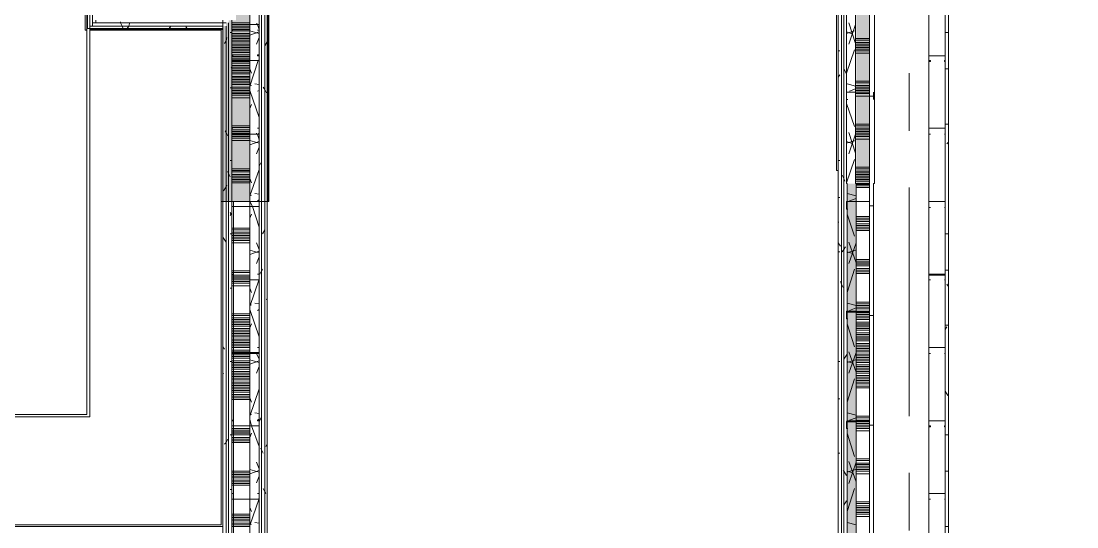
# Model space of a CAD drawing. Header units: metres. Extents: x -2 to 237, y -8 to 52.
# Drawn here: x 20.33 to 26.19, y 28.36 to 31.17 of the extents above; entities that cross this region are included whole.
import ezdxf

# ---------------------------------------------------------------- set-up
doc = ezdxf.new("R2010")
doc.units = ezdxf.units.M
doc.layers.add('HVAC - Ductos', color=5, linetype='Continuous', lineweight=0)
doc.layers.add('PDF4_Geometry', color=7, linetype='Continuous', lineweight=0, true_color=0xaaaaaa)
doc.layers.add('PDF4_Solid Fills', color=7, linetype='Continuous', lineweight=0, true_color=0xffffff)

msp = doc.modelspace()

# ---------------------------------------------------------------- hatches: boundary and pattern name
at = {"layer": 'PDF4_Solid Fills', "lineweight": 0, "transparency": 33554559}
for points in [[(24.9646, 30.2652), (25.0379, 30.2652), (25.0379, 33.2387), (24.96, 33.2387), (24.96, 31.9924), (24.9646, 31.9924)], [(21.5192, 31.1723), (21.4963, 31.1723), (21.4963, 30.1644), (21.5971, 30.1644), (21.5971, 31.3235), (21.4963, 31.3235), (21.4963, 31.3006), (21.5192, 31.3006)]]:
    msp.add_hatch(color=256, dxfattribs=at).paths.add_polyline_path(points)
h = msp.add_hatch(color=256, dxfattribs=at)
h.paths.add_polyline_path([(21.4459, 31.3006), (21.4643, 31.3006), (21.4643, 31.3235), (21.4459, 31.3235)])
h.paths.add_polyline_path([(21.4459, 30.1644), (21.4643, 30.1644), (21.4643, 31.1403), (21.4459, 31.1403)])
h = msp.add_hatch(color=256, dxfattribs=at)
h.paths.add_polyline_path([(21.478, 31.3006), (21.478, 31.3235), (21.4643, 31.3235), (21.4643, 31.3006)])
h.paths.add_polyline_path([(21.478, 31.1585), (21.4643, 31.1585), (21.4643, 30.1644), (21.478, 30.1644)])
h = msp.add_hatch(color=256, dxfattribs=at)
h.paths.add_polyline_path([(21.478, 31.3006), (21.4963, 31.3006), (21.4963, 31.3235), (21.478, 31.3235)])
h.paths.add_polyline_path([(21.478, 30.1644), (21.4963, 30.1644), (21.4963, 31.1723), (21.478, 31.1723)])
h = msp.add_hatch(color=256, dxfattribs=at)
h.paths.add_polyline_path([(24.9646, 29.555), (24.9646, 30.2652), (24.9142, 30.2652), (24.9142, 29.555)])
h.paths.add_polyline_path([(24.9646, 28.9411), (24.9142, 28.9411), (24.9142, 26.2471), (24.9646, 26.2471)])
h.paths.add_polyline_path([(24.9646, 29.5504), (24.9142, 29.5504), (24.9142, 28.9457), (24.9646, 28.9457)])

# ---------------------------------------------------------------- linework, layer by layer
at = {"layer": 'HVAC - Ductos', "lineweight": 0}
for points in [[(16.4932, 28.3592), (21.4459, 28.3592), (16.4932, 28.3592)], [(16.4932, 28.3592), (21.4459, 28.3592), (16.4932, 28.3592)], [(16.4932, 28.2309), (16.4932, 23.3102), (16.4932, 28.1668), (16.4932, 23.3102), (16.4932, 28.2309), (16.4932, 23.3102), (16.4932, 28.2309), (21.4459, 28.2309), (16.4932, 28.2309), (21.4459, 28.2309), (16.4932, 28.2309), (21.4459, 28.2309), (21.4459, 25.4682), (21.4459, 28.2309), (21.4459, 25.4682), (21.4459, 28.2309), (21.4459, 25.4682), (21.4459, 28.2309), (21.4459, 25.4682), (21.4459, 28.2309), (16.4932, 28.2309), (16.4932, 28.3592), (21.4459, 28.3592), (16.4932, 28.3592)], [(21.4459, 28.3592), (16.4932, 28.3592), (21.4459, 28.3592)], [(16.4932, 28.3592), (21.4459, 28.3592), (16.4932, 28.3592)], [(16.4932, 28.3592), (21.4459, 28.3592), (16.4932, 28.3592)], [(21.4368, 28.3684), (16.5023, 28.3684)], [(21.4368, 28.3684), (16.5023, 28.3684)]]:
    msp.add_lwpolyline(points, dxfattribs=at)
msp.add_lwpolyline([(16.5023, 28.3684), (21.4368, 28.3684)], close=True, dxfattribs=at)
at = {"layer": 'PDF4_Geometry', "lineweight": 0}
for points in [[(20.7083, 33.3898), (20.887, 33.3898), (20.7083, 33.3898), (20.6946, 33.3898), (20.69, 33.3898), (20.6946, 33.3898), (20.6946, 33.3669), (20.6946, 33.3028), (20.6946, 31.1265), (20.69, 31.1265), (20.6946, 31.1265), (20.7083, 31.1265), (20.887, 31.1265), (21.4459, 31.1265), (20.7083, 31.1265), (21.4459, 31.1265), (20.7083, 31.1265), (20.7083, 28.9685), (20.69, 28.9685), (17.2766, 28.9685)], [(25.0654, 33.3715), (25.0654, 33.3898), (21.4963, 33.3898), (20.887, 33.3898), (20.69, 33.3898), (20.3555, 33.3898), (20.3555, 33.2845), (20.69, 33.2845), (20.69, 31.1265), (20.887, 31.1265), (21.4459, 31.1265), (21.4459, 30.1644), (21.4459, 25.4682), (20.8915, 25.4682), (20.69, 25.4682), (20.69, 23.3102), (20.3555, 23.3102), (20.3555, 23.2003), (20.69, 23.2003), (20.8915, 23.2003), (21.4963, 23.2003), (21.4963, 23.3973), (21.4871, 23.3973)], [(21.4459, 31.1403), (20.887, 31.1403), (20.722, 31.1403), (20.7083, 31.1403), (20.7083, 33.3715), (20.722, 33.3715), (20.887, 33.3715), (21.4963, 33.3715), (21.5192, 33.3715), (25.0654, 33.3715), (25.0654, 33.3898), (26.1742, 33.3898), (25.0654, 33.3898), (25.0654, 33.3944), (25.0654, 33.3898), (24.7447, 33.3898)], [(25.0654, 33.3577), (21.5192, 33.3577), (21.4963, 33.3577), (20.887, 33.3577), (20.7404, 33.3577), (20.722, 33.3577), (20.722, 31.1585), (20.7404, 31.1585), (20.887, 31.1585), (21.4459, 31.1585), (21.4643, 31.1585)], [(20.722, 33.3577), (20.722, 31.1585), (20.7404, 31.1585), (20.7404, 31.1723)], [(24.6119, 33.344), (25.0654, 33.344), (25.0379, 33.344), (25.0379, 33.2387), (25.0379, 33.1425), (25.0379, 30.2652), (25.0379, 26.2471), (25.0379, 23.4477)], [(25.0654, 23.4477), (25.0654, 26.2471), (25.0608, 26.2471), (25.0608, 30.2652), (25.0654, 30.2652), (25.0654, 33.1425), (25.0654, 33.2845)], [(21.4825, 23.3973), (20.8915, 23.3973), (20.8915, 25.2666), (21.4459, 25.2666), (21.4963, 25.2666), (21.4963, 23.4477), (21.6934, 23.4477), (21.6934, 25.2666), (21.6934, 30.1644), (21.6934, 31.3235), (21.6934, 33.1425), (24.8638, 33.1425), (24.8638, 30.2652), (24.8638, 26.2471), (24.8638, 23.4477), (24.9096, 23.4477), (25.0608, 23.4477)], [(24.8043, 33.1883), (21.6475, 33.1883), (21.6475, 33.1745), (21.6475, 33.1425), (21.6475, 31.3235), (21.6475, 30.1644), (21.6475, 25.2987)], [(24.9096, 23.4523), (24.9096, 26.2471), (24.96, 26.2471), (24.96, 25.8943), (24.96, 25.2849), (24.96, 24.6756), (24.96, 24.0662), (24.96, 23.4569), (24.96, 23.4477), (24.9096, 23.4477), (24.8959, 23.4477), (24.8959, 26.2471), (24.8959, 30.2652), (24.8959, 33.1425), (24.8959, 33.1607), (24.8959, 33.1745), (21.6612, 33.1745), (21.6612, 33.1607), (21.6612, 33.1425), (21.6612, 31.3235), (21.6612, 30.1644), (21.6612, 25.2895), (21.6612, 25.2666), (21.6612, 23.4477)], [(24.8822, 26.2471), (24.8822, 30.2652), (24.8822, 33.1425), (24.8822, 33.1607), (21.6796, 33.1607), (21.6796, 33.1425), (21.6796, 31.3235), (21.6796, 30.1644), (21.6796, 25.2895)], [(21.8399, 23.4477), (21.8399, 23.4523), (21.8399, 23.4569), (21.8399, 23.4523), (21.6934, 23.4523), (21.8399, 23.4523), (21.8399, 23.4477), (21.6934, 23.4477), (21.6934, 25.2666), (21.6934, 25.2895), (21.6934, 30.1644), (21.6934, 31.3235), (21.6934, 33.1425), (21.6934, 31.3235)], [(21.7025, 31.3235), (21.7025, 30.1644), (21.7025, 31.3235), (21.6979, 31.3235), (21.6979, 33.1425), (23.1824, 33.1425), (21.6934, 33.1425), (24.8638, 33.1425), (24.7447, 33.1425), (24.8638, 33.1425), (24.7447, 33.1425), (24.8638, 33.1425), (24.8638, 30.2652), (24.8638, 26.2471)], [(24.9142, 30.2652), (24.9096, 30.2652), (24.9096, 33.1425), (24.9096, 33.1745), (24.9096, 33.1883), (24.8364, 33.1883), (25.0059, 33.1883), (24.8364, 33.1883)], [(24.8638, 30.3384), (24.8638, 33.1425), (24.8638, 30.3384)], [(24.8638, 30.3384), (24.8638, 33.1425), (24.8638, 30.3384)], [(20.69, 32.6385), (20.69, 31.1265), (20.69, 32.6385), (20.69, 31.1265), (20.69, 32.6385), (20.69, 31.1265), (20.69, 31.1219), (20.6854, 31.1174), (20.6808, 31.1174), (20.6808, 32.6385), (20.6808, 31.1174), (20.69, 31.1174), (20.6808, 31.1174), (20.6854, 31.1174), (20.69, 31.1219), (20.69, 31.1265), (20.69, 31.1219), (20.6854, 31.1174), (20.6808, 31.1174), (20.69, 31.1174), (20.6808, 31.1174), (20.6808, 32.6385), (20.6808, 31.1174), (20.6854, 31.1174), (20.69, 31.1219), (20.69, 31.1265), (20.69, 32.6385), (20.69, 31.1219), (20.69, 32.6385)], [(25.4594, 24.0662), (25.4594, 32.5239), (25.4594, 32.5422), (26.1192, 32.5422), (26.1192, 32.6339), (26.1192, 32.5422), (26.1192, 32.5239), (25.4778, 32.5239), (25.4778, 24.0662), (26.1742, 24.0662), (26.1742, 24.0479), (26.1742, 23.9837), (26.1742, 23.9563), (26.1742, 23.2186), (26.1558, 23.2186), (25.0608, 23.2186), (25.0608, 23.2003)], [(25.3678, 23.9746), (25.3678, 23.9563), (26.1558, 23.9563), (26.1742, 23.9563), (26.1742, 23.9837), (26.1742, 24.0479), (26.1742, 24.0662), (25.4778, 24.0662), (25.4778, 32.5239), (26.1192, 32.5239), (37.1517, 32.5239), (37.1517, 32.5422), (26.1192, 32.5422), (26.1192, 32.6339), (25.3678, 32.6339), (25.3678, 32.5972)], [(24.96, 31.3831), (24.96, 30.7737), (24.96, 30.2652), (24.9646, 30.2652)], [(21.5971, 29.3259), (21.5971, 29.7291), (21.5971, 30.1369), (21.5971, 30.1644), (21.5971, 30.5401), (21.5971, 30.9479), (21.5971, 31.1494), (21.5971, 31.3235)], [(21.6979, 31.3235), (21.6979, 30.1644), (21.7025, 30.1644), (21.6979, 30.1644), (21.6934, 30.1644), (21.6934, 31.3235), (21.6934, 30.1644), (21.6934, 31.3235)], [(25.3678, 31.351), (25.3678, 30.9753)], [(21.4459, 31.154), (21.4459, 31.1265), (20.7083, 31.1265), (21.4459, 31.1265), (20.7083, 31.1265), (20.887, 31.1265)], [(20.7404, 31.1723), (20.7404, 31.1585), (21.4459, 31.1585), (21.4459, 31.1723)], [(21.478, 31.1585), (21.478, 30.1644), (21.478, 25.4361), (21.478, 25.4178), (20.7404, 25.4178)], [(21.4871, 25.4178), (21.4963, 25.4178), (21.4963, 25.3674), (21.4963, 25.4178), (21.4963, 30.1644), (21.4963, 31.1723)], [(20.69, 31.1265), (20.69, 28.9823), (17.2766, 28.9823)], [(21.4963, 23.2186), (20.8915, 23.2186), (20.722, 23.2186), (20.7083, 23.2186), (20.7083, 25.4499), (20.722, 25.4499), (20.8915, 25.4499), (21.4459, 25.4499), (21.4643, 25.4499), (21.4643, 30.1644), (21.4643, 31.1403)], [(21.4459, 30.1644), (21.4413, 30.1644), (21.4368, 30.1644), (21.4368, 28.3684), (21.4368, 30.1644), (21.4368, 31.1174), (21.4368, 30.1644)], [(21.4459, 30.1644), (21.4459, 31.1265), (21.4459, 30.1644)], [(21.4459, 30.1644), (21.4459, 31.1265), (21.4459, 30.1644), (21.4459, 31.0165)], [(25.3678, 30.9433), (25.3678, 30.5676)], [(25.2579, 30.8791), (25.2579, 30.5584)], [(25.3678, 30.5401), (25.3678, 30.1644)], [(24.8638, 30.3384), (24.8592, 30.3384), (24.8546, 30.3384), (24.8592, 30.3384)], [(24.9142, 29.555), (24.9142, 30.1644), (24.9142, 30.2652), (24.9096, 30.2652)], [(24.9646, 26.2471), (24.9646, 30.2652), (24.96, 30.2652)], [(25.2579, 30.2422), (25.2579, 28.9731)], [(20.7862, 25.2712), (20.7862, 25.4178), (20.7404, 25.4178), (20.7862, 25.4178), (20.8915, 25.4178), (21.4459, 25.4178), (21.478, 25.4178), (21.4825, 25.4178), (21.478, 25.4178), (21.478, 30.1644), (21.4963, 30.1644), (21.4963, 25.4178), (21.4871, 25.4178), (21.4963, 25.4178), (21.4963, 25.3674), (21.4825, 25.3674), (21.1573, 25.3674), (20.7862, 25.3674), (20.7862, 25.4178), (21.4825, 25.4178)], [(21.4459, 28.3592), (21.4459, 30.1644), (21.4459, 28.3592)], [(21.4459, 28.3592), (21.4459, 30.1644), (21.4459, 28.3592)], [(21.4459, 30.1644), (21.4459, 25.4636)], [(21.4459, 28.3592), (21.4459, 30.1644), (21.4459, 28.3592)], [(21.4459, 28.3592), (21.4459, 30.1644), (21.4459, 28.3592)], [(21.4459, 30.1644), (21.4459, 25.4636), (21.4459, 30.1644)], [(21.5971, 26.4808), (21.5971, 25.3674), (21.4963, 25.3674), (21.4963, 30.1644), (21.5971, 30.1644), (21.5971, 30.1369), (21.5971, 29.7291), (21.5971, 29.3259), (21.5971, 29.7291), (21.5971, 30.1369), (21.5971, 30.1644), (21.6475, 30.1644), (21.6475, 25.2987), (21.6475, 25.2895), (21.6475, 25.2666), (21.6475, 23.4477)], [(21.6934, 30.1644), (21.6934, 25.2666), (21.6934, 30.1644)], [(25.3678, 30.1323), (25.3678, 29.7566)], [(25.3678, 29.7291), (25.3678, 29.3534)], [(24.9142, 29.5504), (24.9142, 28.9457)], [(21.5971, 26.4853), (21.5971, 26.971), (21.5971, 27.2963), (21.5971, 27.6995), (21.5971, 28.1072), (21.5971, 28.5104), (21.5971, 28.9182), (21.5971, 29.3213)], [(25.3678, 29.3213), (25.3678, 28.9457)], [(24.9142, 28.9411), (24.9142, 28.3317), (24.9142, 27.7223), (24.9142, 27.113), (24.9142, 26.5036), (24.9142, 26.2471)], [(25.3678, 28.9182), (25.3678, 28.5379)], [(25.2579, 28.657), (25.2579, 28.3363)], [(25.3678, 28.5104), (25.3678, 28.1347)]]:
    msp.add_lwpolyline(points, dxfattribs=at)
for points in [[(20.6946, 33.3898), (20.69, 33.3898), (20.69, 33.3669), (20.69, 33.3028), (20.69, 31.1265), (20.6946, 31.1265), (20.6946, 33.3028), (20.6946, 33.3669), (20.6946, 33.3898), (20.6946, 33.3669), (20.6946, 33.3028), (20.6946, 31.1265), (20.7083, 31.1265), (20.7083, 33.3898)], [(20.7083, 33.3715), (20.7083, 31.1403), (20.722, 31.1403), (20.722, 33.3715)], [(24.8546, 30.3384), (24.8546, 33.1333)], [(21.4459, 31.1403), (21.4459, 31.1585), (20.722, 31.1585), (20.722, 31.1403)], [(21.4963, 31.1494), (21.643, 31.1494), (21.6475, 31.1494), (21.6475, 31.1174), (21.6384, 31.1174), (21.6475, 31.1174), (21.6475, 31.1494), (21.643, 31.1494), (21.4963, 31.1494), (21.4963, 31.1174)], [(21.4459, 31.1265), (20.6946, 31.1265), (21.4459, 31.1265), (21.4459, 31.1403), (20.7083, 31.1403), (20.7083, 31.1265)], [(21.4459, 31.1219), (20.7083, 31.1219)], [(20.7083, 31.1174), (21.4368, 31.1174)], [(20.7083, 31.1174), (21.4368, 31.1174)], [(21.5009, 31.1174), (21.4963, 31.1174)], [(21.6475, 30.9479), (21.643, 30.9479), (21.4963, 30.9479), (21.4963, 30.9799), (21.5009, 30.9799), (21.5009, 30.9753), (21.4963, 30.9753), (21.4963, 30.9479), (21.643, 30.9479), (21.6475, 30.9479), (21.6475, 30.9753), (21.6384, 30.9753), (21.6384, 30.9799), (21.6475, 30.9799)], [(25.4594, 30.9433), (25.4594, 30.9753), (25.3678, 30.9753), (25.3678, 30.9433), (25.377, 30.9433), (25.377, 30.9479), (25.3678, 30.9479), (25.3678, 30.9753), (25.4594, 30.9753), (25.4594, 30.9479), (25.4548, 30.9479), (25.4548, 30.9433)], [(25.0379, 30.7325), (25.0379, 30.7508), (25.0608, 30.7508), (25.0608, 30.7554), (25.0608, 30.7692), (25.0608, 30.7325), (25.0608, 30.737), (25.0608, 30.7325), (25.0608, 30.7737), (25.0608, 30.7554), (25.0608, 30.7508), (25.0379, 30.7508), (25.0379, 30.7692), (25.0379, 30.7737), (24.9142, 30.7737), (24.9096, 30.7737), (24.9096, 30.7692), (24.9096, 30.7325), (24.9142, 30.7325), (24.9188, 30.7325), (24.9142, 30.7325), (24.9096, 30.7325), (24.9096, 30.7692), (24.9096, 30.7737), (24.9142, 30.7737), (25.0379, 30.7737), (25.0379, 30.7692)], [(21.6475, 30.5447), (21.6475, 30.5401), (21.643, 30.5401), (21.4963, 30.5401), (21.4963, 30.5447), (21.4963, 30.5721), (21.5009, 30.5721), (21.4963, 30.5721), (21.4963, 30.5447), (21.4963, 30.5401), (21.643, 30.5401), (21.6475, 30.5447), (21.6475, 30.5721)], [(21.6384, 30.5721), (21.6475, 30.5721)], [(25.4594, 30.5401), (25.4594, 30.5676), (25.4594, 30.5721), (25.3678, 30.5721), (25.3678, 30.5676), (25.3678, 30.5401), (25.377, 30.5401), (25.3678, 30.5401), (25.3678, 30.5676), (25.3678, 30.5721), (25.4594, 30.5721), (25.4594, 30.5676), (25.4594, 30.5401), (25.4548, 30.5401)], [(21.4368, 28.3684), (21.4368, 30.1644)], [(21.4643, 30.1644), (21.4459, 30.1644), (21.4459, 25.4499), (21.4643, 25.4499)], [(21.478, 30.1644), (21.4643, 30.1644), (21.4643, 25.4361), (21.478, 25.4361)], [(21.6475, 30.1369), (21.643, 30.1369), (21.4963, 30.1369), (21.4963, 30.1644), (21.5009, 30.1644), (21.4963, 30.1644), (21.4963, 30.1369), (21.643, 30.1369), (21.6475, 30.1369), (21.6475, 30.1644)], [(21.6384, 30.1644), (21.6475, 30.1644)], [(21.6612, 30.1644), (21.6475, 30.1644), (21.6475, 25.2987), (21.6475, 25.2666), (21.6612, 25.2666)], [(21.6796, 30.1644), (21.6612, 30.1644), (21.6612, 25.2666), (21.6796, 25.2666)], [(21.6934, 30.1644), (21.6796, 30.1644), (21.6796, 25.2666), (21.6934, 25.2666)], [(25.0379, 30.1232), (25.0379, 30.1414), (25.0608, 30.1414), (25.0608, 30.1598), (25.0608, 30.1232), (25.0608, 30.1277), (25.0608, 30.1232), (25.0608, 30.1598), (25.0608, 30.1644), (25.0608, 30.1598), (25.0608, 30.1414), (25.0379, 30.1414), (25.0379, 30.1598), (25.0379, 30.1644), (24.9142, 30.1644), (24.9096, 30.1644), (24.9096, 30.1598), (24.9096, 30.1232), (24.9142, 30.1232), (24.9188, 30.1232), (24.9142, 30.1232), (24.9096, 30.1232), (24.9096, 30.1598), (24.9142, 30.1644), (25.0379, 30.1644), (25.0379, 30.1598)], [(25.4594, 30.1323), (25.4594, 30.1644), (25.3678, 30.1644), (25.3678, 30.1323), (25.377, 30.1323), (25.3678, 30.1323), (25.3678, 30.1644), (25.4594, 30.1644), (25.4594, 30.1323), (25.4548, 30.1323)], [(21.6475, 29.7291), (21.643, 29.7291), (21.4963, 29.7291), (21.4963, 29.7612), (21.5009, 29.7612), (21.4963, 29.7612), (21.4963, 29.7291), (21.643, 29.7291), (21.6475, 29.7291), (21.6475, 29.7612)], [(21.6384, 29.7612), (21.6475, 29.7612)], [(25.4594, 29.7291), (25.4594, 29.7566), (25.4594, 29.7612), (25.3678, 29.7612), (25.3678, 29.7566), (25.3678, 29.7291), (25.377, 29.7291), (25.3678, 29.7291), (25.3678, 29.7566), (25.4594, 29.7566), (25.4594, 29.7291), (25.4548, 29.7291)], [(25.0379, 29.5137), (25.0379, 29.5321), (25.0608, 29.5321), (25.0608, 29.5504), (25.0608, 29.5137), (25.0608, 29.5183), (25.0608, 29.5137), (25.0608, 29.5504), (25.0608, 29.555), (25.0608, 29.5504), (25.0608, 29.5321), (25.0379, 29.5321), (25.0379, 29.5504), (25.0379, 29.555), (24.9142, 29.555), (24.9096, 29.555), (24.9096, 29.5504), (24.9096, 29.5137), (24.9142, 29.5137), (24.9188, 29.5137), (24.9142, 29.5137), (24.9096, 29.5137), (24.9096, 29.5504), (24.9142, 29.5504), (25.0379, 29.5504)], [(21.6475, 29.3259), (21.643, 29.3213), (21.4963, 29.3213), (21.4963, 29.3259), (21.4963, 29.3534), (21.5009, 29.3534), (21.4963, 29.3534), (21.4963, 29.3259), (21.643, 29.3259), (21.6475, 29.3259), (21.6475, 29.3534)], [(21.6384, 29.3534), (21.6475, 29.3534)], [(25.4594, 29.3213), (25.4594, 29.3534), (25.3678, 29.3534), (25.3678, 29.3213), (25.377, 29.3213), (25.3678, 29.3213), (25.3678, 29.3534), (25.4594, 29.3534), (25.4594, 29.3213), (25.4548, 29.3213)], [(21.5971, 26.4853), (21.5971, 26.971), (21.5971, 27.2963), (21.5971, 27.6995), (21.5971, 28.1072), (21.5971, 28.5104), (21.5971, 28.9182), (21.5971, 29.3213), (21.5971, 28.9182), (21.5971, 28.5104), (21.5971, 28.1072), (21.5971, 27.6995), (21.5971, 27.2963), (21.5971, 26.971)], [(21.6475, 28.9182), (21.643, 28.9182), (21.4963, 28.9182), (21.4963, 28.9502), (21.5009, 28.9502), (21.5009, 28.9457), (21.4963, 28.9457), (21.4963, 28.9182), (21.643, 28.9182), (21.6475, 28.9182), (21.6475, 28.9457), (21.6384, 28.9457), (21.6384, 28.9502), (21.6475, 28.9502)], [(25.0379, 28.9044), (25.0379, 28.9227), (25.0608, 28.9227), (25.0608, 28.9411), (25.0608, 28.9044), (25.0608, 28.909), (25.0608, 28.9044), (25.0608, 28.9411), (25.0608, 28.9457), (25.0608, 28.9411), (25.0608, 28.9227), (25.0379, 28.9227), (25.0379, 28.9411), (25.0379, 28.9457), (24.9142, 28.9457), (24.9096, 28.9411), (24.9096, 28.9044), (24.9142, 28.9044), (24.9188, 28.9044), (24.9142, 28.9044), (24.9096, 28.9044), (24.9096, 28.9411), (24.9142, 28.9411), (25.0379, 28.9411)], [(25.4594, 28.9136), (25.4594, 28.9457), (25.3678, 28.9457), (25.3678, 28.9136), (25.377, 28.9136), (25.377, 28.9182), (25.3678, 28.9182), (25.3678, 28.9457), (25.4594, 28.9457), (25.4594, 28.9182), (25.4548, 28.9182), (25.4548, 28.9136)], [(21.6475, 28.515), (21.6475, 28.5104), (21.643, 28.5104), (21.4963, 28.5104), (21.4963, 28.515), (21.4963, 28.5425), (21.5009, 28.5425), (21.4963, 28.5425), (21.4963, 28.515), (21.4963, 28.5104), (21.643, 28.5104), (21.6475, 28.515), (21.6475, 28.5425)], [(21.6384, 28.5425), (21.6475, 28.5425)], [(25.4594, 28.5104), (25.4594, 28.5379), (25.4594, 28.5425), (25.3678, 28.5425), (25.3678, 28.5379), (25.3678, 28.5104), (25.377, 28.5104), (25.3678, 28.5104), (25.3678, 28.5379), (25.3678, 28.5425), (25.4594, 28.5425), (25.4594, 28.5379), (25.4594, 28.5104), (25.4548, 28.5104)]]:
    msp.add_lwpolyline(points, close=True, dxfattribs=at)
at = {"layer": 'PDF4_Geometry', "color": 254, "lineweight": 0, "true_color": 0xeaeaea}
for points in [[(20.8778, 31.1585), (20.887, 31.1403), (20.8915, 31.1311), (20.887, 31.1403), (20.8778, 31.1585), (20.8778, 31.1631)], [(20.9236, 31.1403), (20.9282, 31.154), (20.9236, 31.1403), (20.9145, 31.1265)], [(21.1481, 31.1265), (21.1573, 31.1403)], [(21.2398, 31.1357), (21.2489, 31.1265)], [(21.4871, 30.1048), (21.4963, 30.0911)], [(21.4871, 30.0865), (21.4963, 30.1002)], [(21.4963, 29.9857), (21.4871, 29.9857)], [(21.6658, 29.9857), (21.6796, 30.0086), (21.6796, 30.0132), (21.6796, 30.0086)], [(21.4459, 29.9673), (21.4643, 29.9399)], [(21.6521, 29.7612), (21.6612, 29.7795), (21.6658, 29.7886), (21.6612, 29.7795)], [(21.4963, 29.6833), (21.4871, 29.6833)], [(21.6888, 29.6192), (21.6934, 29.6283)], [(21.4459, 29.358), (21.4551, 29.3443)], [(21.4963, 29.2755), (21.4871, 29.2755)], [(21.4459, 29.2068), (21.4505, 29.2114)], [(21.6475, 28.9411), (21.6612, 28.9685)], [(21.6934, 28.9365), (21.6934, 28.9319)], [(21.4963, 28.8677), (21.4871, 28.8677)], [(21.4551, 28.8174), (21.4643, 28.8265), (21.4734, 28.8449), (21.4643, 28.8265)], [(21.6842, 28.8036), (21.6934, 28.8174)], [(21.6567, 28.7945), (21.6612, 28.7853), (21.6704, 28.767), (21.6612, 28.7853)], [(21.4963, 28.5654), (21.4871, 28.5654)], [(21.6704, 28.57), (21.6796, 28.5516), (21.6842, 28.5425), (21.6796, 28.5516)]]:
    msp.add_lwpolyline(points, close=True, dxfattribs=at)
at = {"layer": 'PDF4_Geometry', "color": 254, "lineweight": 0, "true_color": 0xd4d4d4}
for points in [[(21.5971, 31.1585), (21.4963, 31.1585)], [(21.5971, 31.1494), (21.4963, 31.1494)], [(21.5971, 31.1403), (21.4963, 31.1403)], [(21.5971, 31.1311), (21.4963, 31.1311)], [(21.5971, 31.1219), (21.4963, 31.1219)], [(21.5971, 31.1128), (21.4963, 31.1128)], [(21.5971, 31.099), (21.4963, 31.099)], [(21.5971, 31.0899), (21.4963, 31.0899)], [(21.5971, 31.0807), (21.4963, 31.0807)], [(21.5971, 31.0715), (21.4963, 31.0715)], [(21.5971, 31.0623), (21.4963, 31.0623)], [(21.5971, 31.0532), (21.4963, 31.0532)], [(21.5971, 31.0395), (21.4963, 31.0395)], [(21.5971, 31.0303), (21.4963, 31.0303)], [(24.96, 31.0715), (25.0379, 31.0715)], [(24.96, 31.0623), (25.0379, 31.0623)], [(24.96, 31.0486), (25.0379, 31.0486)], [(24.96, 31.0395), (25.0379, 31.0395)], [(24.96, 31.0303), (25.0379, 31.0303)], [(21.5971, 31.0211), (21.4963, 31.0211)], [(21.5971, 31.0119), (21.4963, 31.0119)], [(21.5971, 31.0028), (21.4963, 31.0028)], [(21.5971, 30.9937), (21.4963, 30.9937)], [(21.5971, 30.9799), (21.4963, 30.9799)], [(21.5971, 30.9707), (21.4963, 30.9707)], [(24.96, 31.0211), (25.0379, 31.0211)], [(24.96, 31.0119), (25.0379, 31.0119)], [(24.96, 31.0028), (25.0379, 31.0028)], [(24.96, 30.9891), (25.0379, 30.9891)], [(21.5971, 30.9616), (21.4963, 30.9616)], [(21.5971, 30.9524), (21.4963, 30.9524)], [(21.5971, 30.9433), (21.4963, 30.9433)], [(21.5971, 30.9341), (21.4963, 30.9341)], [(21.5971, 30.9203), (21.4963, 30.9203)], [(21.5971, 30.9112), (21.4963, 30.9112)], [(21.5971, 30.902), (21.4963, 30.902)], [(21.5971, 30.8928), (21.4963, 30.8928)], [(21.5971, 30.8836), (21.4963, 30.8836)], [(21.5971, 30.8745), (21.4963, 30.8745)], [(21.5971, 30.8608), (21.4963, 30.8608)], [(21.5971, 30.8516), (21.4963, 30.8516)], [(21.5971, 30.8425), (21.4963, 30.8425)], [(21.5971, 30.8333), (21.4963, 30.8333)], [(21.5971, 30.8241), (21.4963, 30.8241)], [(21.5971, 30.815), (21.4963, 30.815)], [(21.5971, 30.8012), (21.4963, 30.8012)], [(21.5971, 30.792), (21.4963, 30.792)], [(24.96, 30.8333), (25.0379, 30.8333)], [(24.96, 30.8241), (25.0379, 30.8241)], [(24.96, 30.8104), (25.0379, 30.8104)], [(24.96, 30.8012), (25.0379, 30.8012)], [(24.96, 30.792), (25.0379, 30.792)], [(21.5971, 30.7829), (21.4963, 30.7829)], [(21.5971, 30.7737), (21.4963, 30.7737)], [(21.5971, 30.7646), (21.4963, 30.7646)], [(21.5971, 30.7554), (21.4963, 30.7554)], [(24.96, 30.7829), (25.0379, 30.7829)], [(24.96, 30.7646), (25.0379, 30.7646)], [(24.96, 30.7508), (25.0379, 30.7508)], [(21.5971, 30.5859), (21.4963, 30.5859)], [(21.5971, 30.5767), (21.4963, 30.5767)], [(21.5971, 30.563), (21.4963, 30.563)], [(24.96, 30.595), (25.0379, 30.595)], [(24.96, 30.5859), (25.0379, 30.5859)], [(24.96, 30.5721), (25.0379, 30.5721)], [(24.96, 30.563), (25.0379, 30.563)], [(21.5971, 30.5538), (21.4963, 30.5538)], [(21.5971, 30.5447), (21.4963, 30.5447)], [(21.5971, 30.5355), (21.4963, 30.5355)], [(21.5971, 30.5263), (21.4963, 30.5263)], [(21.5971, 30.5171), (21.4963, 30.5171)], [(21.5971, 30.5034), (21.4963, 30.5034)], [(24.96, 30.5538), (25.0379, 30.5538)], [(24.96, 30.5447), (25.0379, 30.5447)], [(24.96, 30.5355), (25.0379, 30.5355)], [(24.96, 30.5263), (25.0379, 30.5263)], [(24.96, 30.5125), (25.0379, 30.5125)], [(21.5971, 30.3476), (21.4963, 30.3476)], [(21.5971, 30.3384), (21.4963, 30.3384)], [(21.5971, 30.3293), (21.4963, 30.3293)], [(24.96, 30.3476), (25.0379, 30.3476)], [(24.96, 30.3338), (25.0379, 30.3338)], [(24.96, 30.3247), (25.0379, 30.3247)], [(21.5971, 30.3156), (21.4963, 30.3156)], [(21.5971, 30.3064), (21.4963, 30.3064)], [(21.5971, 30.2972), (21.4963, 30.2972)], [(21.5971, 30.2881), (21.4963, 30.2881)], [(21.5971, 30.2789), (21.4963, 30.2789)], [(21.5971, 30.2698), (21.4963, 30.2698)], [(24.96, 30.3156), (25.0379, 30.3156)], [(24.96, 30.3064), (25.0379, 30.3064)], [(24.96, 30.2972), (25.0379, 30.2972)], [(24.96, 30.2881), (25.0379, 30.2881)], [(24.96, 30.2789), (25.0379, 30.2789)], [(24.9646, 30.2652), (25.0379, 30.2652)], [(24.9646, 30.2606), (25.0379, 30.2606)], [(24.9646, 30.2514), (25.0379, 30.2514)], [(24.9646, 30.2422), (25.0379, 30.2422)], [(21.4963, 29.3259), (21.4963, 29.7291), (21.4963, 30.1369), (21.4963, 30.1644)], [(21.5055, 29.3259), (21.5055, 29.7291), (21.5055, 30.1369), (21.5055, 30.1644)], [(24.9646, 30.0819), (25.0379, 30.0819)], [(24.9646, 30.0727), (25.0379, 30.0727)], [(24.9646, 30.0635), (25.0379, 30.0635)], [(24.9646, 30.0544), (25.0379, 30.0544)], [(24.9646, 30.0407), (25.0379, 30.0407)], [(24.9646, 30.0315), (25.0379, 30.0315)], [(21.5971, 30.0178), (21.4963, 30.0178)], [(21.5971, 30.0086), (21.4963, 30.0086)], [(21.5971, 29.9949), (21.4963, 29.9949)], [(21.5971, 29.9857), (21.4963, 29.9857)], [(21.5971, 29.9765), (21.4963, 29.9765)], [(24.9646, 30.0223), (25.0379, 30.0223)], [(24.9646, 30.0132), (25.0379, 30.0132)], [(24.9646, 30.004), (25.0379, 30.004)], [(21.5971, 29.9673), (21.4963, 29.9673)], [(21.5971, 29.9582), (21.4963, 29.9582)], [(21.5971, 29.9491), (21.4963, 29.9491)], [(21.5971, 29.9353), (21.4963, 29.9353)], [(24.9646, 29.8437), (25.0379, 29.8437)], [(24.9646, 29.8345), (25.0379, 29.8345)], [(24.9646, 29.8253), (25.0379, 29.8253)], [(24.9646, 29.8162), (25.0379, 29.8162)], [(24.9646, 29.807), (25.0379, 29.807)], [(24.9646, 29.7932), (25.0379, 29.7932)], [(21.5971, 29.7795), (21.4963, 29.7795)], [(21.5971, 29.7704), (21.4963, 29.7704)], [(21.5971, 29.7566), (21.4963, 29.7566)], [(21.5971, 29.7474), (21.4963, 29.7474)], [(21.5971, 29.7383), (21.4963, 29.7383)], [(24.9646, 29.784), (25.0379, 29.784)], [(24.9646, 29.7749), (25.0379, 29.7749)], [(24.9646, 29.7658), (25.0379, 29.7658)], [(21.5971, 29.7291), (21.4963, 29.7291)], [(21.5971, 29.72), (21.4963, 29.72)], [(21.5971, 29.7108), (21.4963, 29.7108)], [(21.5971, 29.697), (21.4963, 29.697)], [(24.9646, 29.5962), (25.0379, 29.5962)], [(24.9646, 29.5871), (25.0379, 29.5871)], [(24.9646, 29.5779), (25.0379, 29.5779)], [(24.9646, 29.5688), (25.0379, 29.5688)], [(21.5971, 29.5413), (21.4963, 29.5413)], [(21.5971, 29.5321), (21.4963, 29.5321)], [(21.5971, 29.5183), (21.4963, 29.5183)], [(21.5971, 29.5092), (21.4963, 29.5092)], [(21.5971, 29.5), (21.4963, 29.5)], [(24.9646, 29.555), (25.0379, 29.555)], [(24.9646, 29.5458), (25.0379, 29.5458)], [(24.9646, 29.5367), (25.0379, 29.5367)], [(24.9646, 29.5275), (25.0379, 29.5275)], [(24.9646, 29.5183), (25.0379, 29.5183)], [(24.9646, 29.5092), (25.0379, 29.5092)], [(21.5971, 29.4909), (21.4963, 29.4909)], [(21.5971, 29.4817), (21.4963, 29.4817)], [(21.5971, 29.4725), (21.4963, 29.4725)], [(21.5971, 29.4588), (21.4963, 29.4588)], [(21.5971, 29.4497), (21.4963, 29.4497)], [(21.5971, 29.4405), (21.4963, 29.4405)], [(24.9646, 29.4955), (25.0379, 29.4955)], [(24.9646, 29.4863), (25.0379, 29.4863)], [(24.9646, 29.4771), (25.0379, 29.4771)], [(24.9646, 29.468), (25.0379, 29.468)], [(24.9646, 29.4588), (25.0379, 29.4588)], [(24.9646, 29.4497), (25.0379, 29.4497)], [(21.5971, 29.4313), (21.4963, 29.4313)], [(21.5971, 29.4221), (21.4963, 29.4221)], [(21.5971, 29.413), (21.4963, 29.413)], [(21.5971, 29.3993), (21.4963, 29.3993)], [(21.5971, 29.3901), (21.4963, 29.3901)], [(24.9646, 29.4359), (25.0379, 29.4359)], [(24.9646, 29.4267), (25.0379, 29.4267)], [(24.9646, 29.4175), (25.0379, 29.4175)], [(24.9646, 29.4084), (25.0379, 29.4084)], [(24.9646, 29.3993), (25.0379, 29.3993)], [(24.9646, 29.3901), (25.0379, 29.3901)], [(21.5971, 29.3809), (21.4963, 29.3809)], [(21.5971, 29.3717), (21.4963, 29.3717)], [(21.5971, 29.3626), (21.4963, 29.3626)], [(21.5971, 29.3534), (21.4963, 29.3534)], [(21.5971, 29.3397), (21.4963, 29.3397)], [(21.5971, 29.3305), (21.4963, 29.3305)], [(24.9646, 29.3763), (25.0379, 29.3763)], [(24.9646, 29.3671), (25.0379, 29.3671)], [(24.9646, 29.358), (25.0379, 29.358)], [(24.9646, 29.3489), (25.0379, 29.3489)], [(24.9646, 29.3397), (25.0379, 29.3397)], [(24.9646, 29.3305), (25.0379, 29.3305)], [(21.5971, 29.3213), (21.4963, 29.3213), (21.4963, 28.9182), (21.4963, 28.5104), (21.4963, 28.1072), (21.4963, 27.6995), (21.4963, 27.2963)], [(21.5971, 29.3122), (21.4963, 29.3122)], [(21.5971, 29.303), (21.4963, 29.303)], [(21.5971, 29.2939), (21.4963, 29.2939)], [(21.5971, 29.2801), (21.4963, 29.2801)], [(21.5971, 29.271), (21.4963, 29.271)], [(21.5055, 27.2963), (21.5055, 27.6995), (21.5055, 28.1072), (21.5055, 28.5104), (21.5055, 28.9182), (21.5055, 29.3213)], [(24.9646, 29.3168), (25.0379, 29.3168)], [(24.9646, 29.3076), (25.0379, 29.3076)], [(24.9646, 29.2985), (25.0379, 29.2985)], [(24.9646, 29.2893), (25.0379, 29.2893)], [(24.9646, 29.2801), (25.0379, 29.2801)], [(24.9646, 29.271), (25.0379, 29.271)], [(21.5971, 29.2618), (21.4963, 29.2618)], [(21.5971, 29.2526), (21.4963, 29.2526)], [(21.5971, 29.2434), (21.4963, 29.2434)], [(21.5971, 29.2343), (21.4963, 29.2343)], [(21.5971, 29.2206), (21.4963, 29.2206)], [(21.5971, 29.2114), (21.4963, 29.2114)], [(24.9646, 29.2572), (25.0379, 29.2572)], [(24.9646, 29.248), (25.0379, 29.248)], [(24.9646, 29.2388), (25.0379, 29.2388)], [(24.9646, 29.2297), (25.0379, 29.2297)], [(24.9646, 29.2206), (25.0379, 29.2206)], [(24.9646, 29.2114), (25.0379, 29.2114)], [(21.5971, 29.2022), (21.4963, 29.2022)], [(21.5971, 29.1931), (21.4963, 29.1931)], [(21.5971, 29.1839), (21.4963, 29.1839)], [(21.5971, 29.1748), (21.4963, 29.1748)], [(21.5971, 29.161), (21.4963, 29.161)], [(21.5971, 29.1518), (21.4963, 29.1518)], [(24.9646, 29.1976), (25.0379, 29.1976)], [(24.9646, 29.1885), (25.0379, 29.1885)], [(24.9646, 29.1793), (25.0379, 29.1793)], [(24.9646, 29.1702), (25.0379, 29.1702)], [(24.9646, 29.161), (25.0379, 29.161)], [(24.9646, 29.1518), (25.0379, 29.1518)], [(21.5971, 29.1426), (21.4963, 29.1426)], [(21.5971, 29.1335), (21.4963, 29.1335)], [(21.5971, 29.1244), (21.4963, 29.1244)], [(21.5971, 29.1152), (21.4963, 29.1152)], [(21.5971, 29.106), (21.4963, 29.106)], [(21.5971, 29.0923), (21.4963, 29.0923)], [(24.9646, 29.1381), (25.0379, 29.1381)], [(24.9646, 29.1289), (25.0379, 29.1289)], [(21.5971, 29.0831), (21.4963, 29.0831)], [(21.5971, 29.074), (21.4963, 29.074)], [(24.9646, 28.9731), (25.0379, 28.9731)], [(24.9646, 28.9639), (25.0379, 28.9639)], [(24.9646, 28.9502), (25.0379, 28.9502)], [(24.9646, 28.9411), (25.0379, 28.9411)], [(24.9646, 28.9319), (25.0379, 28.9319)], [(24.9646, 28.9227), (25.0379, 28.9227)], [(24.9646, 28.9136), (25.0379, 28.9136)], [(21.5971, 28.9044), (21.4963, 28.9044)], [(21.5971, 28.8953), (21.4963, 28.8953)], [(21.5971, 28.8861), (21.4963, 28.8861)], [(21.5971, 28.8769), (21.4963, 28.8769)], [(21.5971, 28.8677), (21.4963, 28.8677)], [(21.5971, 28.854), (21.4963, 28.854)], [(24.9646, 28.9044), (25.0379, 28.9044)], [(24.9646, 28.8907), (25.0379, 28.8907)], [(21.5971, 28.8449), (21.4963, 28.8449)], [(21.5971, 28.8357), (21.4963, 28.8357)], [(21.5971, 28.8265), (21.4963, 28.8265)], [(24.9646, 28.7349), (25.0379, 28.7349)], [(24.9646, 28.7257), (25.0379, 28.7257)], [(24.9646, 28.712), (25.0379, 28.712)], [(24.9646, 28.7028), (25.0379, 28.7028)], [(24.9646, 28.6936), (25.0379, 28.6936)], [(24.9646, 28.6845), (25.0379, 28.6845)], [(21.5971, 28.6662), (21.4963, 28.6662)], [(21.5971, 28.657), (21.4963, 28.657)], [(21.5971, 28.6478), (21.4963, 28.6478)], [(21.5971, 28.6387), (21.4963, 28.6387)], [(21.5971, 28.6295), (21.4963, 28.6295)], [(24.9646, 28.6753), (25.0379, 28.6753)], [(24.9646, 28.6662), (25.0379, 28.6662)], [(24.9646, 28.6524), (25.0379, 28.6524)], [(21.5971, 28.6158), (21.4963, 28.6158)], [(21.5971, 28.6066), (21.4963, 28.6066)], [(21.5971, 28.5974), (21.4963, 28.5974)], [(21.5971, 28.5883), (21.4963, 28.5883)], [(24.9646, 28.4967), (25.0379, 28.4967)], [(24.9646, 28.4875), (25.0379, 28.4875)], [(24.9646, 28.4738), (25.0379, 28.4738)], [(24.9646, 28.4646), (25.0379, 28.4646)], [(24.9646, 28.4554), (25.0379, 28.4554)], [(24.9646, 28.4463), (25.0379, 28.4463)], [(21.5971, 28.4279), (21.4963, 28.4279)], [(21.5971, 28.4187), (21.4963, 28.4187)], [(21.5971, 28.4096), (21.4963, 28.4096)], [(21.5971, 28.4005), (21.4963, 28.4005)], [(21.5971, 28.3913), (21.4963, 28.3913)], [(24.9646, 28.4371), (25.0379, 28.4371)], [(24.9646, 28.4279), (25.0379, 28.4279)], [(24.9646, 28.4141), (25.0379, 28.4141)], [(21.5971, 28.3775), (21.4963, 28.3775)], [(21.5971, 28.3684), (21.4963, 28.3684)], [(21.5971, 28.3592), (21.4963, 28.3592)]]:
    msp.add_lwpolyline(points, dxfattribs=at)
at = {"layer": 'PDF4_Geometry', "color": 254, "lineweight": 0, "true_color": 0xdddddd}
for points in [[(21.6475, 31.1219), (21.6384, 31.1494), (21.6338, 31.154)], [(24.96, 31.0441), (24.9234, 31.1585)], [(24.9234, 31.0395), (24.96, 31.1494)], [(21.6475, 31.099), (21.5971, 31.1128)], [(21.5971, 31.0899), (21.6475, 31.1082)], [(24.9096, 31.099), (24.9554, 31.1128)], [(24.9463, 31.0944), (24.9096, 31.1082)], [(21.6338, 31.0395), (21.6475, 31.0761)], [(24.9096, 30.8791), (24.9554, 31.0074)], [(21.6475, 30.9524), (21.643, 30.9479), (21.5971, 30.8058), (21.6063, 30.8104)], [(21.6063, 30.8791), (21.5971, 30.902)], [(21.6475, 30.815), (21.6246, 30.8196)], [(24.96, 30.8058), (24.9142, 30.8196)], [(24.928, 30.7783), (24.96, 30.792)], [(21.6475, 30.6317), (21.5971, 30.7829)], [(21.6384, 30.7783), (21.6475, 30.7829)], [(21.5971, 30.6821), (21.6063, 30.705)], [(24.9554, 30.5813), (24.9096, 30.7096)], [(21.6475, 30.4897), (21.5971, 30.5034)], [(21.5971, 30.4805), (21.6475, 30.4988)], [(21.6338, 30.5401), (21.6338, 30.5447)], [(21.6475, 30.508), (21.6384, 30.5401)], [(24.9096, 30.4897), (24.96, 30.5034)], [(24.9463, 30.4851), (24.9096, 30.4988)], [(24.96, 30.4347), (24.9234, 30.5492)], [(24.9234, 30.4301), (24.96, 30.5401)], [(21.6338, 30.4301), (21.6475, 30.4667)], [(24.9096, 30.2698), (24.9554, 30.3981)], [(21.6475, 30.343), (21.5971, 30.1964), (21.6063, 30.201)], [(21.6063, 30.2698), (21.5971, 30.2927)], [(21.6475, 30.2056), (21.6246, 30.2102)], [(24.9646, 30.1964), (24.9142, 30.2102)], [(21.5971, 30.1644), (21.5971, 30.1736)], [(21.6384, 30.169), (21.6475, 30.1736)], [(24.928, 30.169), (24.9646, 30.1827)], [(24.9554, 29.9719), (24.9142, 30.0956)], [(24.9646, 29.8253), (24.9234, 29.9399)], [(24.9234, 29.8207), (24.9646, 29.9353)], [(24.9142, 29.8803), (24.96, 29.8941)], [(24.9463, 29.8757), (24.9142, 29.8849)], [(24.9142, 29.6604), (24.9554, 29.7886)], [(24.9646, 29.5871), (24.9142, 29.6008)], [(24.928, 29.5596), (24.9646, 29.5734)], [(24.9554, 29.358), (24.9142, 29.4863)], [(24.9646, 29.216), (24.9234, 29.3305)], [(24.9234, 29.2114), (24.9646, 29.3259)], [(24.9142, 29.271), (24.96, 29.2847)], [(24.9463, 29.2664), (24.9142, 29.2755)], [(24.9142, 29.051), (24.9554, 29.1793)], [(24.9646, 28.9777), (24.9142, 28.9915)], [(24.928, 28.9502), (24.9646, 28.9639)], [(24.9554, 28.7487), (24.9142, 28.8769)], [(24.9646, 28.6066), (24.9234, 28.7212)], [(24.9234, 28.5974), (24.9646, 28.7166)], [(24.9142, 28.6616), (24.96, 28.6753)], [(24.9463, 28.657), (24.9142, 28.6662)], [(24.9142, 28.4417), (24.9554, 28.57)], [(24.9646, 28.3684), (24.9142, 28.3821)]]:
    msp.add_lwpolyline(points, dxfattribs=at)
at = {"layer": 'PDF4_Geometry', "color": 254, "lineweight": 0, "true_color": 0xeaeaea}
for points in [[(21.4871, 31.1036), (21.4963, 31.1036)], [(21.4689, 31.0761), (21.4643, 31.0578), (21.4551, 31.0441)], [(21.6934, 31.0532), (21.6796, 31.0303)], [(24.8638, 31.0028), (24.873, 31.0028)], [(21.4963, 30.9112), (21.4917, 30.9066)], [(24.873, 30.8699), (24.8638, 30.8562)], [(24.9096, 30.8745), (24.8959, 30.902)], [(21.4871, 30.7966), (21.4963, 30.7966)], [(21.6888, 30.7692), (21.6796, 30.7874), (21.6704, 30.8012)], [(24.9096, 30.6684), (24.9096, 30.6775)], [(21.4734, 30.5309), (21.4643, 30.5492), (21.4597, 30.5584)], [(21.4871, 30.3935), (21.4963, 30.3935)], [(21.6567, 30.3797), (21.6475, 30.3614)], [(24.8638, 30.3935), (24.873, 30.3935)], [(21.4871, 30.3018), (21.478, 30.3201), (21.4734, 30.3338)], [(24.9005, 30.2789), (24.8959, 30.2927), (24.8868, 30.311)], [(21.4689, 30.256), (21.4643, 30.2468), (21.4505, 30.224)], [(24.8638, 30.1873), (24.873, 30.1873)], [(24.8684, 30.0498), (24.8638, 30.0498)], [(24.8776, 29.9169), (24.8638, 29.9353)], [(24.905, 29.9124), (24.8959, 29.8987), (24.8868, 29.8849)], [(24.8638, 29.8849), (24.873, 29.8849)], [(24.8913, 29.6879), (24.8822, 29.7062), (24.8776, 29.72)], [(24.9142, 29.5183), (24.9096, 29.5183)], [(24.8638, 29.2755), (24.873, 29.2755)], [(24.9142, 29.3168), (24.8959, 29.2893)], [(24.8638, 29.0694), (24.873, 29.0694)], [(24.8638, 28.767), (24.873, 28.767)], [(24.9096, 28.6433), (24.8959, 28.6662), (24.8913, 28.6708)], [(24.9096, 28.5012), (24.8959, 28.4783), (24.8959, 28.4738)]]:
    msp.add_lwpolyline(points, dxfattribs=at)
at = {"layer": 'PDF4_Geometry', "color": 7, "lineweight": 0, "true_color": 0xffffff}
for points in [[(25.4594, 31.1036), (25.4778, 31.1036)], [(25.4594, 30.902), (25.4778, 30.902)], [(25.4594, 30.595), (25.4778, 30.595)], [(25.4778, 30.4943), (25.4686, 30.4851)], [(25.4594, 29.9857), (25.4778, 29.9857)], [(25.4594, 29.784), (25.4778, 29.784)], [(25.4778, 29.6924), (25.4686, 29.7062)], [(25.4594, 29.4771), (25.4778, 29.4771)], [(25.4686, 29.468), (25.4594, 29.4542)], [(25.4732, 29.0877), (25.4594, 29.1106)], [(25.4594, 28.8677), (25.4778, 28.8677)], [(25.4594, 28.6662), (25.4778, 28.6662)], [(25.4594, 28.3592), (25.4778, 28.3592)]]:
    msp.add_lwpolyline(points, dxfattribs=at)
at = {"layer": 'PDF4_Geometry', "color": 254, "lineweight": 0, "true_color": 0xd2d2d2}
for points in [[(21.5238, 30.9479), (21.5284, 30.9479)], [(21.533, 29.3213), (21.533, 29.3259)], [(21.5055, 28.9182), (21.5101, 28.9182)]]:
    msp.add_lwpolyline(points, dxfattribs=at)
at = {"layer": 'PDF4_Geometry', "color": 254, "lineweight": 0, "true_color": 0xd4d4d4}
for points in [[(21.4963, 30.7416), (21.5971, 30.7416)], [(25.0379, 30.3568), (24.96, 30.3568)], [(25.0379, 29.6054), (24.9646, 29.6054)], [(21.4963, 29.0648), (21.5971, 29.0648)]]:
    msp.add_lwpolyline(points, close=True, dxfattribs=at)
at = {"layer": 'PDF4_Geometry', "color": 254, "lineweight": 0, "true_color": 0xdddddd}
for points in [[(21.5971, 30.1644), (21.6109, 30.1369), (21.6475, 30.0223), (21.6109, 30.1369)], [(21.6063, 30.0956), (21.5971, 30.0727)], [(21.6338, 29.9353), (21.6475, 29.8987)], [(21.5971, 29.8941), (21.6475, 29.8803)], [(21.6475, 29.8895), (21.5971, 29.8711)], [(21.6475, 29.8574), (21.6338, 29.8207)], [(21.6475, 29.7337), (21.5971, 29.5825)], [(21.5971, 29.6833), (21.6063, 29.6604)], [(21.6063, 29.5917), (21.5971, 29.5871)], [(21.5971, 29.5642), (21.6475, 29.413)], [(21.6246, 29.6008), (21.6475, 29.5962)], [(21.6475, 29.5642), (21.6384, 29.5596)], [(21.6063, 29.4863), (21.5971, 29.4634)], [(21.5971, 29.2847), (21.6475, 29.271)], [(21.6475, 29.2801), (21.5971, 29.2618)], [(21.6338, 29.3213), (21.6475, 29.2893)], [(21.6475, 29.248), (21.6338, 29.2114)], [(21.6475, 29.1244), (21.5971, 28.9731)], [(21.5971, 29.074), (21.6063, 29.051)], [(21.6063, 28.9823), (21.5971, 28.9777)], [(21.6246, 28.9915), (21.6475, 28.9869)], [(21.5971, 28.9548), (21.6063, 28.9182), (21.6475, 28.8036), (21.6063, 28.9182)], [(21.6475, 28.9548), (21.6384, 28.9502)], [(21.6063, 28.8769), (21.5971, 28.854)], [(21.6338, 28.7166), (21.6475, 28.6799)], [(21.5971, 28.6753), (21.6475, 28.6616)], [(21.6475, 28.6708), (21.5971, 28.6524)], [(21.6475, 28.6387), (21.6338, 28.602)], [(21.6475, 28.515), (21.5971, 28.3638)], [(21.5971, 28.4646), (21.6063, 28.4417)], [(21.6063, 28.3729), (21.5971, 28.3684)], [(21.6246, 28.3821), (21.6475, 28.3775)]]:
    msp.add_lwpolyline(points, close=True, dxfattribs=at)

doc.saveas('drawing.dxf')
